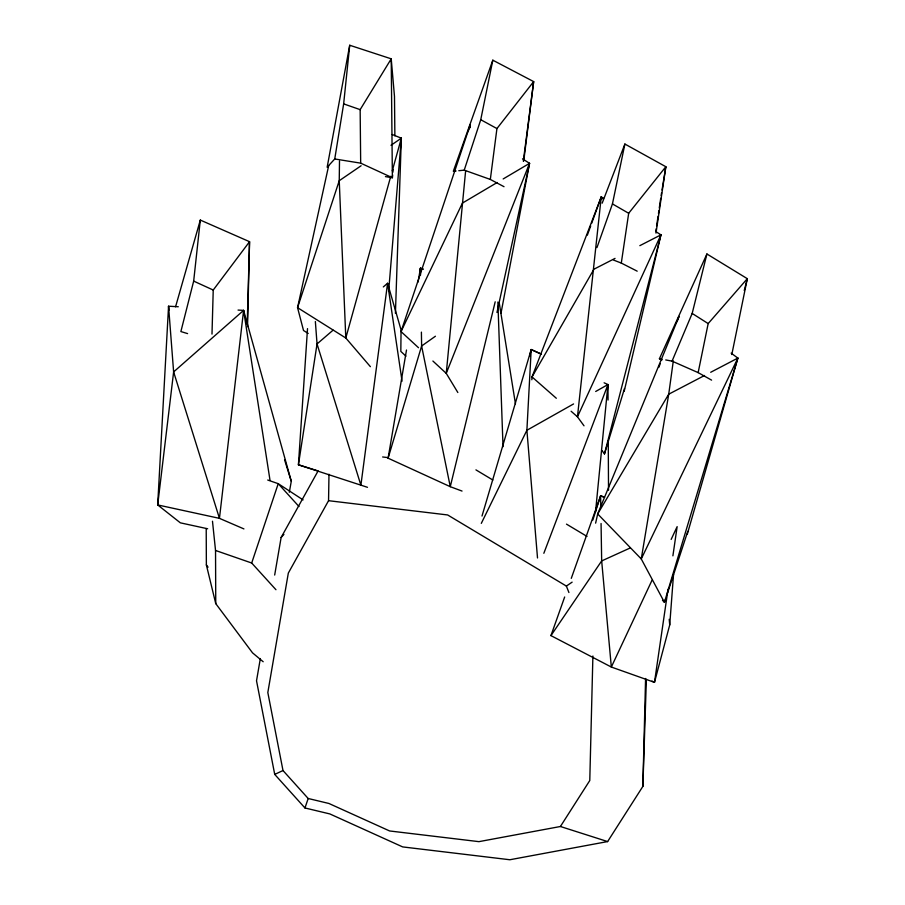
<?xml version="1.0" encoding="UTF-8"?>
<svg xmlns="http://www.w3.org/2000/svg" width="905" height="905" viewBox="0 0 905 905"><rect width="100%" height="100%" fill="white"/><g stroke="black" fill="none" stroke-linecap="round" stroke-linejoin="round"><path stroke-width="1.36" d="M339.499 161.056L339.239 180.717L345.801 338.006L370.394 366.683M646.374 679.395L642.867 786.4L607.628 841.571L560.41 826.503L478.926 841.65L389.603 830.96L328.9 803.47L308.186 798.504L282.994 770.528L267.823 692.529L288.322 573.091L328.549 500.691L328.99 474.254M592.899 656.023L589.777 780.529L560.41 826.503M642.867 786.4L645.582 678.49M211.996 334.081L213.229 290.041L249.542 241.692L200.31 220.073L175.559 306.806M247.223 324.126L249.542 241.692L247.54 326.66M395.417 313.368L401.345 138.194L392.227 134.494M541.348 354.138L531.19 349.534L526.891 430.271L537.513 557.966M531.835 379.749L532.027 376.933L601.259 196.871L603.601 198.365M307.519 328.617L298.424 464.785L367.487 487.309M564.663 596.995L550.941 635.615L611.339 667.042L654.485 682.359L669.723 624.914L673.535 574.37M419.863 275.244L420.429 268.208L423.088 269.034M388.664 291.071L401.345 138.194L390.994 145.286M392.634 174.959L392.374 177.742L385.44 176.622M392.906 172.188L393.166 169.405M595.535 511.891L607.956 384.557L604.121 382.804M465.611 170.977L446.256 373.38L457.84 392.51M349.715 45.25L327.158 167.233L334.748 158.975L343.651 103.883L349.715 45.25L391.22 58.825L394.49 96.45L394.874 135.886M187.595 333.606L180.876 331.558L193.67 281.104L200.31 220.073M602.017 450.566L604.472 453.937L624.507 388.483M238.049 310.076L243.603 310.381L219.451 518.35L243.92 528.916M504.017 186.702L490.329 179.439L496.935 128.567L533.656 81.597L492.818 60.183L453.337 171.26L456.063 170.977M523.316 161.147L533.656 81.597L523.746 160.92M673.309 360.88L668.727 394.195L641.26 558.939L664.428 602.311L665.333 599.63M600.852 199.666L601.259 196.871L603.058 198.998M668.037 589.212L654.485 682.359L651.985 681.069M672.901 555.84L677.144 526.642L671.159 539.403M637.188 271.172L621.294 263.072L628.681 213.275L665.842 166.724L624.891 144.042L602.164 203.184M655.797 231.499L656.204 228.739M656.623 225.967L658.059 216.284M658.467 213.523L658.874 210.752M659.281 207.98L660.718 198.297M655.989 233.128L665.842 166.724L662.03 190.05M661.136 195.537L661.578 192.788M667.573 592.945L687.777 531.348M462.036 491.064L450.271 486.686L388.098 458.19L406.503 350.02M418.065 282.077L420.429 268.208L423.031 269.192M260.346 658.535L256.522 680.798L274.724 774.409L304.962 807.973L329.827 813.923L402.657 846.91L509.854 859.75L607.628 841.571M274.679 575.048L281.127 537.48L317.836 471.392M289.317 492.263L291.286 481.268L243.603 310.381L173.624 371.921L157.685 504.933L180.367 522.841L207.664 528.769M500.997 313.209L529.538 163.353L522.547 158.828M458.79 170.706L464.231 170.14L480.747 119.709L492.818 60.183M711.59 380.134L698.151 372.622L708.174 323.583L747.315 278.683L706.918 253.988L659.417 358.753L661.996 359.885M731.806 354.545L747.315 278.683L744.249 290.539M596.949 247.608L612.447 203.919L624.891 144.042M328.662 165.683L297.553 307.666L303.514 330.495L308.232 333.459M496.969 312.485L529.538 163.353L503.169 178.952M595.626 523.147L597.685 513.938L679.067 316.388L676.997 321.626M529.617 356.389L531.19 349.534L541.428 354.194M624.19 391.265L660.933 234.848L656.249 231.872M495.193 301.806L450.271 486.686L421.617 346.015L421.402 332.124M665.741 359.941L672.064 361.129L692.178 313.435L706.918 253.988M604.472 453.937L660.933 234.848L639.846 245.662M390.768 176.26L345.801 338.006L297.553 307.666L339.239 180.717L361.095 165.762M392.284 170.819L401.345 138.194M687.314 534.12L737.858 358.097L731.138 353.131M482.003 516.031L531.19 349.534M388.098 458.19L421.617 346.015L435.418 336.23M710.697 372.283L737.858 358.097L664.428 602.311L662.483 600.287M468.1 131.666L470.159 124.924L469.887 127.718L470.159 124.924L401.039 331.581L400.825 351.4L405.96 356.151M592.854 520.013L600.626 495.793L604.495 497.298L600.626 495.793L571.281 578.352M275.957 589.721L251.692 563.012L278.231 483.677L267.722 480.035M304.962 807.973L308.186 798.504M587.345 235.164L590.705 225.922M591.666 223.275L601.259 196.871L577.458 416.809L584.008 425.814M543.837 553.294L607.956 384.557L595.682 391.48M529.538 163.353L446.256 373.38L432.895 361.027M658.761 367.43L660.322 363.505M660.933 234.848L577.458 416.809L571.112 411.243M652.019 580.252L611.339 667.042L601.667 560.93L601.067 523.509M737.858 358.097L641.26 558.939L597.685 513.938L668.727 394.195L704.531 375.496M481.302 523.373L526.891 430.271L573.566 403.947M360.676 163.149L360.156 109.641L391.22 58.825L392.374 177.742L360.676 163.149L334.748 158.975M550.941 635.615L601.667 560.93L629.812 548.147M281.127 537.48L283.91 534.391M333.074 330.155L317.044 343.945L298.424 464.785L318.164 470.951M383.313 286.93L387.589 283.254L401.22 330.495M328.549 500.691L447.647 514.956L566.372 586.078L572.13 582.141M497.184 182.505L462.432 203.082L401.039 331.581L418.506 347.724M615.049 258.389L593.963 269.204L532.027 376.933L556.326 398.268M274.724 774.409L282.994 770.528M178.285 306.75L168.556 306.207L157.685 504.933L219.451 518.35L173.624 371.921L168.556 306.207L168.782 310.426M382.634 456.968L388.245 457.636M659.417 358.753L661.951 359.228M212.483 521.235L215.537 550.466L251.692 563.012M343.651 103.883L360.156 109.641M464.231 170.14L490.329 179.439M613.42 260.018L621.294 263.072M672.064 361.129L698.151 372.622M193.67 281.104L213.229 290.041M480.747 119.709L496.935 128.567M612.447 203.919L628.681 213.275M475.94 469.876L492.84 480.012M566.485 524.131L587.017 536.427M692.178 313.435L708.174 323.583M303.085 499.899L278.231 483.677L299.001 506.54M263.185 661.747L252.529 652.844L215.752 603.624L206.363 564.912L206.216 528.543M206.363 564.912L208.048 567.175M566.372 586.078L568.928 592.537M284.555 459.774L291.286 481.268M499.322 303.379L515.454 403.834M243.603 310.381L270.029 480.374M402.058 381.175L387.589 283.254L360.891 485.193L317.044 343.945L315.359 321.524M669.214 619.325L669.723 624.914M497.874 302.044L503.033 446.708M600.626 495.793L600.796 506.879M420.429 268.208L420.531 275.154M607.956 384.557L608.047 400.055M608.262 440.927L608.522 490.261M215.537 550.466L215.752 603.624"/></g></svg>
